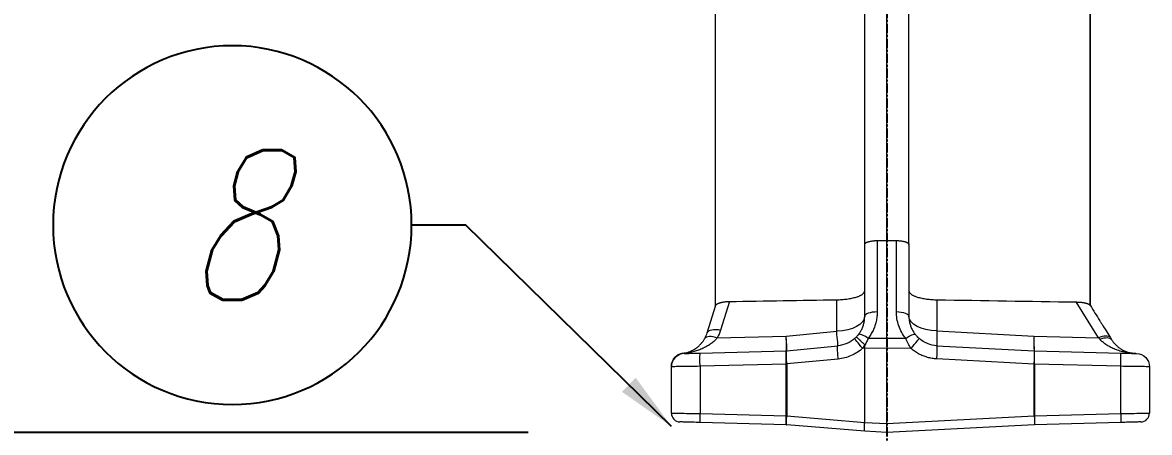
# Model space of a CAD drawing. Header units: millimetres. Extents: x -2122 to 22797, y 3569 to 89276.
# Drawn here: x -1186 to -432, y 87180 to 87454 of the extents above; entities that cross this region are included whole.
import ezdxf
from ezdxf.enums import TextEntityAlignment as Align

# ---------------------------------------------------------------- set-up
doc = ezdxf.new("R2010")
doc.units = ezdxf.units.MM
doc.header["$LTSCALE"] = 20
doc.linetypes.add('CENTER', pattern=[2, 1.25, -0.25, 0.25, -0.25])
doc.layers.add('IA-DIBUJO', color=3, linetype='Continuous', lineweight=30)
for name, color, linetype in [('IA-DIM', 7, 'Continuous'), ('IA-EJES', 4, 'CENTER'), ('IA-TEXT', 2, 'Continuous')]:
    doc.layers.add(name, color=color, linetype=linetype)
doc.styles.add('ING-AMB', font='romans.shx', dxfattribs={"width": 0.75, "oblique": 15})
doc.styles.add('SALVADOR', font='romans.shx', dxfattribs={"width": 0.75, "oblique": 15})
doc.dimstyles.new('ING-AMB 16', dxfattribs={"dimscale": 16, "dimtxt": 3, "dimasz": 2.5, "dimexe": 1, "dimexo": 1, "dimgap": 1, "dimtad": 1, "dimdec": 0, "dimzin": 0, "dimdsep": 46, "dimtxsty": 'ING-AMB', "dimcen": 0.1, "dimclrd": 7, "dimclre": 7, "dimclrt": 2, "dimadec": 0, "dimazin": 0, "dimtfac": 1, "dimtdec": 0, "dimtmove": 0, "dimatfit": 0, "dimfxl": 1.25, "dimtfill": 1, "dimtolj": 1, "dimtzin": 0, "dimarcsym": 1})
doc.dimstyles.new('ING-AMB 20', dxfattribs={"dimscale": 20, "dimtxt": 3, "dimasz": 2.5, "dimexe": 1, "dimexo": 1, "dimgap": 1, "dimtad": 1, "dimdec": 0, "dimzin": 0, "dimdsep": 46, "dimtxsty": 'ING-AMB', "dimcen": 0.1, "dimclrd": 7, "dimclre": 7, "dimclrt": 2, "dimadec": 0, "dimazin": 0, "dimtfac": 1, "dimtdec": 0, "dimtmove": 0, "dimatfit": 0, "dimfxl": 1.25, "dimtolj": 1, "dimtzin": 0, "dimarcsym": 1})

# ---------------------------------------------------------------- blocks, each defined once
blk = doc.blocks.new('*D5')
at = {"layer": 'Defpoints', "color": 0, "transparency": 16777216}
for p in [(-1261.72, 87809.58), (-947.86, 87809.58), (-827.86, 87179.58)]:
    blk.add_point(p, dxfattribs=at)
at = {"layer": 'IA-DIM', "color": 7, "lineweight": -2, "transparency": 16777216}
for p, q in [((-967.86, 87809.58), (-1281.72, 87809.58)), ((-1261.72, 87229.58), (-1261.72, 87759.58)), ((-847.86, 87179.58), (-1281.72, 87179.58))]:
    blk.add_line(p, q, dxfattribs=at)
at = {"layer": 'IA-DIM', "color": 7, "transparency": 16777216}
for points in [[(-1270.06, 87759.58), (-1253.39, 87759.58), (-1261.72, 87809.58)], [(-1270.06, 87229.58), (-1253.39, 87229.58), (-1261.72, 87179.58)]]:
    blk.add_solid(points, dxfattribs=at)
at = {"layer": 'IA-DIM', "color": 2, "transparency": 16777216, "insert": (-1311.72, 87494.58), "char_height": 60, "attachment_point": 5, "rotation": 90, "style": 'ING-AMB'}
blk.add_mtext('\\A1;630', dxfattribs=at)
blk = doc.blocks.new('EJE')
blk.add_circle((0, 6), 6)
at = {"style": 'SALVADOR', "oblique": 15, "width": 0.75}
blk.add_attdef('N', text='', height=5, dxfattribs=at).set_placement((0, 6), align=Align.MIDDLE)

msp = doc.modelspace()

# ---------------------------------------------------------------- linework, layer by layer
at = {"layer": 'IA-DIBUJO', "color": 3, "linetype": 'Continuous', "lineweight": 0, "extrusion": (2.06626e-48, 1, -1.83697e-16)}
for p, q in [((-722.5, 87263.82), (-722.5, 87550.12)), ((-622.67, 87305.35), (-622.67, 87546.21)), ((-607.86, 87308.09), (-607.86, 87550.12)), ((-593.04, 87305.35), (-593.04, 87546.29)), ((-471.75, 87264.66), (-471.75, 87550.12)), ((-471.6, 87264.42), (-471.6, 87550.12)), ((-622.67, 87257.21), (-622.67, 87305.35)), ((-614.25, 87307.99), (-614.25, 87260.25)), ((-607.86, 87242.67), (-607.86, 87308.09)), ((-601.46, 87260.41), (-601.46, 87307.99)), ((-593.04, 87305.35), (-593.04, 87257.37)), ((-713.14, 87267.22), (-719.17, 87248.13)), ((-641.39, 87247.35), (-641.39, 87268.37)), ((-574.32, 87268.37), (-574.32, 87247.51)), ((-466.25, 87242.98), (-481.19, 87266.88)), ((-728.07, 87246.17), (-722.23, 87264.67)), ((-721.39, 87242.88), (-675.19, 87244.09)), ((-675.19, 87244.09), (-641.39, 87247.35)), ((-574.32, 87247.51), (-509.34, 87244.11)), ((-509.34, 87244.11), (-466.25, 87242.98)), ((-462.17, 87249.32), (-458.39, 87243.28)), ((-462.17, 87249.32), (-462.17, 87249.32)), ((-674.81, 87234.25), (-640.53, 87237.55)), ((-607.86, 87235.93), (-622.67, 87235.79)), ((-620.36, 87242.56), (-607.86, 87242.67)), ((-607.86, 87242.67), (-595.22, 87242.56)), ((-607.86, 87242.67), (-607.86, 87235.93)), ((-607.86, 87185.5), (-607.86, 87235.93)), ((-591.64, 87235.78), (-607.86, 87235.93)), ((-574.32, 87237.65), (-509.16, 87234.23)), ((-458.39, 87243.28), (-457.42, 87241.73)), ((-732.82, 87232.71), (-675.23, 87234.22)), ((-675.23, 87234.22), (-675.22, 87234.22)), ((-675.22, 87234.22), (-675.21, 87234.22)), ((-640.43, 87228.7), (-674.71, 87225.4)), ((-622.67, 87235.77), (-624.06, 87235.88)), ((-622.67, 87186.28), (-622.67, 87235.77)), ((-509.16, 87225.36), (-574.32, 87228.77)), ((-509.01, 87234.23), (-451.28, 87232.71)), ((-752.06, 87223.71), (-752.06, 87223.7)), ((-752.06, 87223.55), (-752.06, 87223.7)), ((-752.06, 87192.55), (-752.06, 87223.55)), ((-675.23, 87225.34), (-732.82, 87223.83)), ((-732.82, 87223.83), (-732.82, 87192.2)), ((-675.19, 87225.34), (-675.23, 87225.34)), ((-675.19, 87190.69), (-675.19, 87225.34)), ((-674.85, 87225.39), (-674.85, 87190.65)), ((-509.16, 87190.67), (-509.16, 87225.36)), ((-509.01, 87225.34), (-509.01, 87190.69)), ((-451.28, 87223.83), (-509.01, 87225.34)), ((-451.28, 87192.2), (-451.28, 87223.83)), ((-432.05, 87223.55), (-432.05, 87192.55)), ((-732.82, 87192.2), (-675.19, 87190.69)), ((-607.86, 87185.5), (-509.16, 87190.67)), ((-509.01, 87190.69), (-451.28, 87192.2)), ((-675.19, 87184.76), (-732.82, 87186.27)), ((-674.85, 87190.65), (-622.67, 87186.27)), ((-622.67, 87180.36), (-674.85, 87184.75)), ((-622.67, 87186.28), (-607.86, 87185.5)), ((-607.86, 87179.58), (-607.86, 87185.5)), ((-509.16, 87184.76), (-607.86, 87179.58)), ((-451.28, 87186.27), (-509.01, 87184.76)), ((-622.67, 87180.36), (-622.67, 87180.36)), ((-607.86, 87179.58), (-622.67, 87180.36))]:
    msp.add_line(p, q, dxfattribs=at)
at = {"layer": 'IA-DIBUJO', "color": 3, "linetype": 'Continuous', "lineweight": 0, "extrusion": (1.12482e-32, -1.83697e-16, -1)}
for centre, radius, start, end in [((642.43, 87257.21), 19.75, 228.14774, 264.50124), ((573.29, 87257.37), 19.75, 273, 311.06001), ((440.93, 87223.55), 8.89, 91.5, 180)]:
    msp.add_arc(centre, radius, start, end, dxfattribs=at)
at = {"layer": 'IA-DIBUJO', "color": 3, "linetype": 'Continuous', "lineweight": 0}
for centre, radius, start, end in [((-743.17, 87223.71), 8.89, 97.49851, 180), ((-743.17, 87223.55), 8.89, 91.5, 180), ((-746.13, 87192.55), 5.93, 180, 268.5), ((-437.97, 87192.55), 5.93, 271.5, 0)]:
    msp.add_arc(centre, radius, start, end, dxfattribs=at)
for centre, major_axis, ratio, start_param, end_param in [((-613.78, 87257.21), (-8.89, 0), 0.34202, -1.518436, 0), ((-742.49, 87250.23), (6.73, 15.83), 0.869489, -1.681428, -1.460162), ((-642.43, 87257.21), (1.89, -19.66), 0.004913, 0, 1.044849), ((-619.9, 87239.52), (-6.99, 5.49), 0.244195, -1.315945, 0), ((-573.29, 87257.37), (-1.03, -19.73), 0.030202, -1.045615, 0), ((-592.1, 87235.78), (5.84, 6.7), 0.039486, -1.536413, 0), ((-574.79, 87228.77), (0.47, 8.88), 0.052264, -1.568057, 0), ((-476.19, 87253.13), (19.09, -20.26), 0.011414, 0.974777, 1.03527), ((-743.17, 87252.25), (-0.23, -19.82), 0.020342, -0.100439, 0.000778), ((-527.69, 87252.87), (-147.54, -18.65), 0.000155, 0.001555, 0.003584), ((-692.91, 87556.85), (17.86, -322.62), 0.1354, -0.003615, 0.004197), ((-675.25, 87238.67), (-5.11, -0.47), 0.865857, 1.565204, 1.566471), ((-675.25, 87238.67), (-5.11, -0.47), 0.865857, 1.5716, 1.576389), ((-508.91, 87238.68), (5.13, -0.2), 0.866804, -1.585897, -1.555695), ((-508.85, 87240.15), (-0.31, -5.92), 0.999286, 0, 0.026154), ((-509.63, 87225.36), (0.47, 8.88), 0.052264, -1.568057, 0), ((-1074.62, 87270.23), (-565.61, 36.01), 0.000018, -3.143038, -3.142083), ((-509.24, 87225.34), (0.23, 8.89), 0.026168, -1.570111, 0), ((-451.51, 87223.83), (0.23, 8.89), 0.026168, -1.570111, 0), ((-675.35, 87183.56), (-2.7, 0), 0.447288, -1.757012, -1.629647), ((-508.91, 87180.31), (-5.13, -0.2), 0.866563, -1.585902, -1.555691)]:
    msp.add_ellipse(centre, major_axis=major_axis, ratio=ratio, start_param=start_param, end_param=end_param, dxfattribs=at)
at = {"layer": 'IA-DIBUJO', "color": 3, "linetype": 'Continuous', "lineweight": 0, "extrusion": (1.12482e-32, -1.83697e-16, -1)}
for centre, major_axis, ratio, start_param, end_param in [((-601.93, 87257.37), (8.89, 0), 0.34202, -1.518436, 0), ((-642.43, 87257.21), (19.75, 0), 0.5, 0, 1.518436), ((-573.29, 87257.37), (-19.75, 0), 0.5, -1.518436, 0), ((-743.17, 87223.7), (-8.89, 0), 0.994876, 0, 1.540164)]:
    msp.add_ellipse(centre, major_axis=major_axis, ratio=ratio, start_param=start_param, end_param=end_param, dxfattribs=at)
at = {"layer": 'IA-DIBUJO', "color": 3, "linetype": 'Continuous', "lineweight": 0, "extrusion": (-2.46519e-32, -1.83697e-16, -1)}
msp.add_ellipse((-12987.51, 79444.15), major_axis=(12515.66, 7820.65), ratio=0.898269, start_param=0.000013, end_param=0.000932, dxfattribs=at)
at = {"layer": 'IA-DIBUJO', "color": 3, "linetype": 'Continuous', "lineweight": 0, "extrusion": (3.69779e-32, -1.83697e-16, -1)}
for centre, major_axis, ratio, start_param, end_param in [((-720.88, 87237.95), (-8.68, 4.72), 0.431495, 0, 1.28232), ((-740.84, 87254.24), (10.1, 23.77), 0.870304, 1.460265, 1.681326), ((-595.68, 87239.52), (6.95, 5.54), 0.242401, -1.31417, 0)]:
    msp.add_ellipse(centre, major_axis=major_axis, ratio=ratio, start_param=start_param, end_param=end_param, dxfattribs=at)
at = {"layer": 'IA-DIBUJO', "color": 3, "linetype": 'Continuous', "lineweight": 0, "extrusion": (1.84889e-32, -1.83697e-16, -1)}
for centre, major_axis, ratio, end_param in [((-718.65, 87243.2), (-9.42, 2.97), 0.469968, 1.369377), ((-732.67, 87192.2), (-0.16, -5.92), 0.026168, 1.570111)]:
    msp.add_ellipse(centre, major_axis=major_axis, ratio=ratio, start_param=0, end_param=end_param, dxfattribs=at)
at = {"layer": 'IA-DIBUJO', "color": 3, "linetype": 'Continuous', "lineweight": 0, "extrusion": (1.2326e-32, -1.83697e-16, -1)}
for centre, major_axis, ratio, start_param, end_param in [((-466.77, 87238.05), (8.38, 5.23), 0.416068, -1.256676, 0), ((-623.31, 87235.88), (-5.93, 6.62), 0.062484, -1.514885, 0), ((-732.59, 87223.83), (-0.23, 8.89), 0.026168, -1.570111, 0), ((-675.38, 87240.15), (0.57, -5.9), 0.999683, 0.000052, 0.069734), ((-675.04, 87190.69), (-0.16, -5.92), 0.026168, 0, 1.570111), ((-622.27, 87186.27), (-0.4, -5.91), 0.06788, 0.001069, 1.56485)]:
    msp.add_ellipse(centre, major_axis=major_axis, ratio=ratio, start_param=start_param, end_param=end_param, dxfattribs=at)
at = {"layer": 'IA-DIBUJO', "color": 3, "linetype": 'Continuous', "lineweight": 0, "extrusion": (-6.16298e-33, -1.83697e-16, -1)}
for centre in [(-639.68, 87228.7), (-673.96, 87225.4)]:
    msp.add_ellipse(centre, major_axis=(-0.85, 8.85), ratio=0.083372, start_param=-1.56277, end_param=0, dxfattribs=at)
at = {"layer": 'IA-DIBUJO', "color": 3, "linetype": 'Continuous', "lineweight": 0, "extrusion": (6.93335e-33, -1.83697e-16, -1)}
msp.add_ellipse((-621.32, 87235.78), major_axis=(0.67, 19.78), ratio=0.067991, start_param=-1.572579, end_param=-1.459811, dxfattribs=at)
at = {"layer": 'IA-DIBUJO', "color": 3, "linetype": 'Continuous', "lineweight": 0, "extrusion": (0, -1.83697e-16, -1)}
msp.add_ellipse((-465.8, 87236.5), major_axis=(8.38, 5.23), ratio=0.466537, start_param=-1.227961, end_param=0, dxfattribs=at)
at = {"layer": 'IA-DIBUJO', "color": 3, "linetype": 'Continuous', "lineweight": 0, "extrusion": (1.54074e-32, -1.83697e-16, -1)}
msp.add_ellipse((-743.16, 87222.64), major_axis=(-1.09, 9.89), ratio=0.629046, start_param=-0.013071, end_param=0.128532, dxfattribs=at)
at = {"layer": 'IA-DIBUJO', "color": 3, "linetype": 'Continuous', "lineweight": 0, "extrusion": (5.3926e-33, -1.83697e-16, -1)}
msp.add_ellipse((-674.99, 87225.34), major_axis=(-0.23, 8.89), ratio=0.026168, start_param=-1.570111, end_param=-0.000021, dxfattribs=at)
at = {"layer": 'IA-DIBUJO', "color": 3, "linetype": 'Continuous', "lineweight": 0, "extrusion": (1.07852e-32, -1.83697e-16, -1)}
for centre, major_axis, ratio, start_param in [((-674.96, 87225.34), (-0.25, 8.89), 0.026166, -1.570048), ((-509.16, 87190.69), (0.16, -5.92), 0.026168, -1.570111)]:
    msp.add_ellipse(centre, major_axis=major_axis, ratio=ratio, start_param=start_param, end_param=0, dxfattribs=at)
at = {"layer": 'IA-DIBUJO', "color": 3, "linetype": 'Continuous', "lineweight": 0, "extrusion": (-1.2326e-32, -1.83697e-16, -1)}
for centre, major_axis, ratio, start_param, end_param in [((-674.1, 87225.39), (-0.77, 8.86), 0.083445, -1.563578, 0), ((-674.35, 87190.65), (-0.5, -5.91), 0.083463, 0, 1.563781)]:
    msp.add_ellipse(centre, major_axis=major_axis, ratio=ratio, start_param=start_param, end_param=end_param, dxfattribs=at)
at = {"layer": 'IA-DIBUJO', "color": 3, "linetype": 'Continuous', "lineweight": 0, "extrusion": (1.69482e-32, -1.83697e-16, -1)}
msp.add_ellipse((-693.34, 88026.67), major_axis=(18.04, -801.34), ratio=0.054481, start_param=-0.010504, end_param=-0.002667, dxfattribs=at)
at = {"layer": 'IA-DIBUJO', "color": 3, "linetype": 'Continuous', "lineweight": 0, "extrusion": (9.24446e-33, -1.83697e-16, -1)}
for centre, major_axis, ratio, start_param, end_param in [((-675.79, 87236.46), (-12.78, -1.17), 0.866024, -1.576389, -1.565206), ((-509.47, 87190.67), (0.31, -5.92), 0.052264, -1.568057, 0)]:
    msp.add_ellipse(centre, major_axis=major_axis, ratio=ratio, start_param=start_param, end_param=end_param, dxfattribs=at)
at = {"layer": 'IA-DIBUJO', "color": 3, "linetype": 'Continuous', "lineweight": 0, "extrusion": (1.21334e-32, -1.83697e-16, -1)}
msp.add_ellipse((-508.91, 87236.47), major_axis=(0.07, -11.13), ratio=0.461214, start_param=0.033236, end_param=0.063438, dxfattribs=at)
at = {"layer": 'IA-DIBUJO', "color": 3, "linetype": 'Continuous', "lineweight": 0, "extrusion": (1.12486e-32, -1.83697e-16, -1)}
for centre, ratio, start_param, end_param in [((-675.35, 87188.28), 0.89439, -1.511972, -1.384606), ((-675.35, 87183.56), 0.447288, -1.511946, -1.449152)]:
    msp.add_ellipse(centre, major_axis=(2.7, 0), ratio=ratio, start_param=start_param, end_param=end_param, dxfattribs=at)
at = {"layer": 'IA-DIBUJO', "color": 3, "linetype": 'Continuous', "lineweight": 0, "extrusion": (1.11704e-32, -1.83697e-16, -1)}
msp.add_ellipse((-508.91, 87181.79), major_axis=(0.09, 8.9), ratio=0.576659, start_param=-0.066032, end_param=-0.035822, dxfattribs=at)
at = {"layer": 'IA-DIBUJO', "color": 3, "linetype": 'Continuous', "lineweight": 0, "extrusion": (1.15556e-32, -1.83697e-16, -1)}
msp.add_ellipse((-451.44, 87192.2), major_axis=(0.16, -5.92), ratio=0.026168, start_param=-1.570111, end_param=0, dxfattribs=at)
at = {"layer": 'IA-DIBUJO', "color": 3, "linetype": 'Continuous', "lineweight": 0}
for points, weights in [([(-622.67, 87305.35), (-622.67, 87306.84), (-619.23, 87307.91), (-614.25, 87307.99)], [1, 0.816916247342, 0.816916247342, 1]), ([(-601.46, 87307.99), (-596.48, 87307.91), (-593.04, 87306.84), (-593.04, 87305.35)], [1, 0.816916247341, 0.816916247341, 1]), ([(-641.39, 87268.37), (-630.32, 87268.54), (-622.68, 87270.99), (-622.67, 87274.36)], [1, 0.817053699474, 0.816916350535, 0.999587953184]), ([(-622.67, 87274.36), (-622.67, 87274.36), (-622.67, 87274.37), (-622.67, 87274.37)], [0.999587953184, 0.999725198929, 0.999862547868, 1]), ([(-593.04, 87274.37), (-593.04, 87270.99), (-585.4, 87268.54), (-574.32, 87268.37)], [1, 0.816916247342, 0.816916247342, 1]), ([(-722.23, 87264.67), (-721.77, 87266.14), (-718.2, 87267.14), (-713.14, 87267.22)], [1, 0.849744137706, 0.849744137706, 1]), ([(-481.19, 87266.88), (-476.17, 87266.8), (-472.56, 87265.95), (-471.75, 87264.66)], [1, 0.872771806338, 0.872771806338, 1]), ([(-622.67, 87235.79), (-622.67, 87235.78), (-622.67, 87235.78), (-622.67, 87235.77)], [1, 0.999999904181, 0.999999904181, 1]), ([(-622.67, 87186.27), (-622.67, 87186.27), (-622.67, 87186.27), (-622.67, 87186.28)], [1, 0.9999996191, 0.9999996191, 1])]:
    msp.add_rational_spline(points, weights, degree=3, dxfattribs=at)
for points in [[(-614.25, 87307.99), (-612.12, 87308.02), (-609.99, 87308.06), (-607.86, 87308.09)], [(-607.86, 87308.09), (-605.73, 87308.06), (-603.59, 87308.02), (-601.46, 87307.99)], [(-713.14, 87267.22), (-689.23, 87267.61), (-665.31, 87267.99), (-641.39, 87268.37)], [(-574.32, 87268.37), (-543.28, 87267.87), (-512.23, 87267.38), (-481.19, 87266.88)], [(-629.25, 87242.5), (-628.94, 87242.77), (-628.64, 87243.06), (-628.35, 87243.35)], [(-622.64, 87238.26), (-623.09, 87237.46), (-623.57, 87236.66), (-624.06, 87235.88)], [(-620.36, 87242.56), (-621.02, 87241.05), (-621.76, 87239.53), (-622.59, 87238.02)]]:
    msp.add_open_spline(points, degree=3, dxfattribs=at)
for points, knots in [([(-614.25, 87260.25), (-614.25, 87259.72), (-614.26, 87259.2), (-614.32, 87258.13), (-614.37, 87257.6), (-614.49, 87256.53), (-614.56, 87255.99), (-614.75, 87254.91), (-614.85, 87254.37), (-615.1, 87253.3), (-615.24, 87252.76), (-615.52, 87251.78), (-615.67, 87251.33), (-616, 87250.37), (-616.19, 87249.86), (-616.61, 87248.84), (-616.83, 87248.34), (-617.3, 87247.36), (-617.55, 87246.88), (-618.07, 87245.94), (-618.35, 87245.48), (-618.91, 87244.58), (-619.2, 87244.14), (-619.78, 87243.32), (-620.07, 87242.93), (-620.36, 87242.56)], [4.8644364, 4.8644364, 4.8644364, 4.8644364, 4.9204346, 4.9204346, 4.9769257, 4.9769257, 5.0339933, 5.0339933, 5.0912139, 5.0912139, 5.1483818, 5.1483818, 5.1972786, 5.1972786, 5.2542362, 5.2542362, 5.3111376, 5.3111376, 5.3676205, 5.3676205, 5.423734, 5.423734, 5.4791381, 5.4791381, 5.5301133, 5.5301133, 5.5301133, 5.5301133]), ([(-595.22, 87242.56), (-597.18, 87245.02), (-598.79, 87247.89), (-599.86, 87250.95), (-600.93, 87254.01), (-601.46, 87257.26), (-601.46, 87260.41)], [0.7457781, 0.7457781, 0.7457781, 0.7457781, 1.0822596, 1.0822596, 1.0822596, 1.4187489, 1.4187489, 1.4187489, 1.4187489]), ([(-626.89, 87245.01), (-626.65, 87245.32), (-626.42, 87245.63), (-626.2, 87245.95), (-625.97, 87246.27), (-625.75, 87246.61), (-625.55, 87246.95), (-625.34, 87247.29), (-625.14, 87247.64), (-624.95, 87248), (-624.76, 87248.36), (-624.58, 87248.73), (-624.41, 87249.11), (-624.24, 87249.48), (-624.08, 87249.86), (-623.94, 87250.25), (-623.87, 87250.42), (-623.81, 87250.59), (-623.76, 87250.76), (-623.62, 87251.15), (-623.5, 87251.55), (-623.39, 87251.95), (-623.27, 87252.35), (-623.18, 87252.75), (-623.09, 87253.16), (-623.01, 87253.57), (-622.93, 87253.97), (-622.88, 87254.38), (-622.82, 87254.79), (-622.77, 87255.19), (-622.74, 87255.6), (-622.7, 87256), (-622.68, 87256.4), (-622.68, 87256.8), (-622.67, 87256.93), (-622.67, 87257.07), (-622.67, 87257.21)], [0.7530721, 0.7530721, 0.7530721, 0.7530721, 0.8129194, 0.8129194, 0.8129194, 0.8734478, 0.8734478, 0.8734478, 0.9349025, 0.9349025, 0.9349025, 0.9967552, 0.9967552, 0.9967552, 1.0589257, 1.0589257, 1.0589257, 1.0859032, 1.0859032, 1.0859032, 1.148438, 1.148438, 1.148438, 1.2112001, 1.2112001, 1.2112001, 1.2737574, 1.2737574, 1.2737574, 1.3359324, 1.3359324, 1.3359324, 1.3973459, 1.3973459, 1.3973459, 1.4187489, 1.4187489, 1.4187489, 1.4187489]), ([(-593.04, 87257.37), (-593.04, 87256.98), (-593.03, 87256.58), (-593, 87256.18), (-592.98, 87255.78), (-592.94, 87255.37), (-592.89, 87254.97), (-592.84, 87254.56), (-592.78, 87254.15), (-592.7, 87253.74), (-592.63, 87253.33), (-592.54, 87252.93), (-592.44, 87252.52), (-592.33, 87252.12), (-592.22, 87251.72), (-592.09, 87251.33), (-592.04, 87251.17), (-591.99, 87251.01), (-591.93, 87250.85), (-591.8, 87250.46), (-591.65, 87250.08), (-591.49, 87249.7), (-591.33, 87249.32), (-591.16, 87248.94), (-590.97, 87248.58), (-590.79, 87248.21), (-590.6, 87247.86), (-590.4, 87247.51), (-590.2, 87247.16), (-589.99, 87246.82), (-589.77, 87246.49), (-589.55, 87246.16), (-589.33, 87245.84), (-589.1, 87245.53), (-588.98, 87245.37), (-588.86, 87245.22), (-588.73, 87245.06)], [4.8644364, 4.8644364, 4.8644364, 4.8644364, 4.9258249, 4.9258249, 4.9258249, 4.9878406, 4.9878406, 4.9878406, 5.0504982, 5.0504982, 5.0504982, 5.1132691, 5.1132691, 5.1132691, 5.1758114, 5.1758114, 5.1758114, 5.2009294, 5.2009294, 5.2009294, 5.263094, 5.263094, 5.263094, 5.3250515, 5.3250515, 5.3250515, 5.3863185, 5.3863185, 5.3863185, 5.4470465, 5.4470465, 5.4470465, 5.5068985, 5.5068985, 5.5068985, 5.5374072, 5.5374072, 5.5374072, 5.5374072]), ([(-465.3, 87254.32), (-465.14, 87254.06), (-464.97, 87253.8), (-464.64, 87253.26), (-464.46, 87252.98), (-464.11, 87252.42), (-463.94, 87252.14), (-463.55, 87251.52), (-463.33, 87251.17), (-463.09, 87250.8), (-463.08, 87250.77), (-462.83, 87250.38), (-462.6, 87250.01), (-462.3, 87249.54), (-462.24, 87249.43), (-462.17, 87249.32)], [0, 0, 0, 0, 0.000519067, 0.000519067, 0.001061131, 0.001061131, 0.001603194, 0.001603194, 0.002263247, 0.002263247, 0.002315635, 0.002315635, 0.003005113, 0.003005113, 0.00320627, 0.00320627, 0.00320627, 0.00320627]), ([(-675.23, 87234.22), (-675.17, 87234.23), (-675.13, 87234.46), (-675.07, 87235.35), (-675.06, 87236.02), (-675.05, 87237.74), (-675.06, 87238.8), (-675.11, 87241.23), (-675.14, 87242.61), (-675.19, 87244.09)], [0.525947, 0.525947, 0.525947, 0.525947, 0.787159, 0.787159, 1.048372, 1.048372, 1.309584, 1.309584, 1.570796, 1.570796, 1.570796, 1.570796]), ([(-674.81, 87234.25), (-674.78, 87234.25), (-674.76, 87234.48), (-674.76, 87235.37), (-674.78, 87236.04), (-674.85, 87237.75), (-674.9, 87238.81), (-675.02, 87241.24), (-675.1, 87242.61), (-675.19, 87244.09)], [0.525947, 0.525947, 0.525947, 0.525947, 0.787159, 0.787159, 1.048372, 1.048372, 1.309584, 1.309584, 1.570796, 1.570796, 1.570796, 1.570796]), ([(-628.35, 87243.35), (-628.18, 87243.52), (-628.02, 87243.7), (-627.7, 87244.05), (-627.54, 87244.22), (-627.24, 87244.58), (-627.09, 87244.75), (-626.93, 87244.96), (-626.91, 87244.99), (-626.89, 87245.01)], [0, 0, 0, 0, 0.00036327, 0.00036327, 0.000726768, 0.000726768, 0.001090772, 0.001090772, 0.001143575, 0.001143575, 0.001143575, 0.001143575]), ([(-588.73, 87245.06), (-588.6, 87244.89), (-588.46, 87244.72), (-588.16, 87244.38), (-588.01, 87244.21), (-587.77, 87243.94), (-587.67, 87243.84), (-587.57, 87243.73), (-587.57, 87243.73), (-587.45, 87243.6), (-587.34, 87243.49), (-587.1, 87243.25), (-586.98, 87243.13), (-586.72, 87242.89), (-586.59, 87242.77), (-586.39, 87242.59), (-586.33, 87242.54), (-586.26, 87242.48)], [0, 0, 0, 0, 0.000349042, 0.000349042, 0.000703279, 0.000703279, 0.00091334, 0.00091334, 0.000922737, 0.000922737, 0.001172937, 0.001172937, 0.001428923, 0.001428923, 0.001696001, 0.001696001, 0.00182668, 0.00182668, 0.00182668, 0.00182668]), ([(-509.34, 87244.11), (-509.38, 87242.62), (-509.4, 87241.24), (-509.42, 87238.81), (-509.41, 87237.75), (-509.38, 87236.03), (-509.36, 87235.36), (-509.28, 87234.46), (-509.22, 87234.24), (-509.16, 87234.23)], [4.712389, 4.712389, 4.712389, 4.712389, 4.973793, 4.973793, 5.235197, 5.235197, 5.496601, 5.496601, 5.758004, 5.758004, 5.758004, 5.758004]), ([(-509.34, 87244.11), (-509.36, 87242.62), (-509.37, 87241.24), (-509.36, 87238.8), (-509.34, 87237.75), (-509.28, 87236.02), (-509.24, 87235.36), (-509.14, 87234.46), (-509.08, 87234.23), (-509.01, 87234.23)], [4.712389, 4.712389, 4.712389, 4.712389, 4.973793, 4.973793, 5.235197, 5.235197, 5.496601, 5.496601, 5.758004, 5.758004, 5.758004, 5.758004]), ([(-744.33, 87232.52), (-743.96, 87232.57), (-743.58, 87232.63), (-743.21, 87232.7), (-742.82, 87232.78), (-742.44, 87232.86), (-742.06, 87232.96), (-741.67, 87233.06), (-741.28, 87233.17), (-740.89, 87233.29), (-740.58, 87233.39), (-740.27, 87233.5), (-739.96, 87233.62), (-739.57, 87233.76), (-739.19, 87233.92), (-738.82, 87234.09), (-738.44, 87234.25), (-738.07, 87234.44), (-737.7, 87234.63), (-737.35, 87234.82), (-736.99, 87235.02), (-736.65, 87235.23), (-736.36, 87235.4), (-736.08, 87235.58), (-735.8, 87235.77), (-735.47, 87235.99), (-735.16, 87236.22), (-734.84, 87236.46), (-734.54, 87236.7), (-734.24, 87236.94), (-733.96, 87237.19), (-733.67, 87237.44), (-733.39, 87237.69), (-733.13, 87237.96), (-732.86, 87238.21), (-732.61, 87238.47), (-732.36, 87238.74), (-732.33, 87238.78), (-732.3, 87238.81), (-732.26, 87238.85), (-732.02, 87239.12), (-731.78, 87239.4), (-731.56, 87239.68), (-731.33, 87239.95), (-731.12, 87240.24), (-730.91, 87240.52), (-730.7, 87240.81), (-730.51, 87241.09), (-730.32, 87241.39), (-730.13, 87241.67), (-729.95, 87241.96), (-729.78, 87242.26), (-729.71, 87242.4), (-729.63, 87242.53), (-729.55, 87242.67)], [4.8170827, 4.8170827, 4.8170827, 4.8170827, 4.876531, 4.876531, 4.876531, 4.9370751, 4.9370751, 4.9370751, 4.99925, 4.99925, 4.99925, 5.0490402, 5.0490402, 5.0490402, 5.1110924, 5.1110924, 5.1110924, 5.1728921, 5.1728921, 5.1728921, 5.2334581, 5.2334581, 5.2334581, 5.2836187, 5.2836187, 5.2836187, 5.3422317, 5.3422317, 5.3422317, 5.3994256, 5.3994256, 5.3994256, 5.4557392, 5.4557392, 5.4557392, 5.5109143, 5.5109143, 5.5109143, 5.5180707, 5.5180707, 5.5180707, 5.5731661, 5.5731661, 5.5731661, 5.6273724, 5.6273724, 5.6273724, 5.6811161, 5.6811161, 5.6811161, 5.7342651, 5.7342651, 5.7342651, 5.7589933, 5.7589933, 5.7589933, 5.7589933]), ([(-721.39, 87242.88), (-721.63, 87242.59), (-721.89, 87242.29), (-722.16, 87242), (-722.42, 87241.7), (-722.71, 87241.41), (-723, 87241.12), (-723.3, 87240.83), (-723.61, 87240.54), (-723.93, 87240.25), (-724.26, 87239.96), (-724.6, 87239.68), (-724.96, 87239.4), (-725.12, 87239.28), (-725.28, 87239.15), (-725.44, 87239.03), (-725.81, 87238.75), (-726.19, 87238.49), (-726.58, 87238.23), (-726.97, 87237.96), (-727.38, 87237.7), (-727.81, 87237.44), (-728.23, 87237.19), (-728.67, 87236.94), (-729.12, 87236.7), (-729.58, 87236.45), (-730.05, 87236.21), (-730.53, 87235.99), (-730.59, 87235.96), (-730.65, 87235.93), (-730.7, 87235.91), (-731.2, 87235.67), (-731.71, 87235.45), (-732.23, 87235.24), (-732.76, 87235.02), (-733.29, 87234.82), (-733.83, 87234.63), (-734.38, 87234.44), (-734.93, 87234.25), (-735.5, 87234.09), (-735.95, 87233.95), (-736.41, 87233.82), (-736.87, 87233.7), (-737.44, 87233.55), (-738.02, 87233.41), (-738.59, 87233.29), (-739.16, 87233.16), (-739.73, 87233.05), (-740.3, 87232.96), (-740.86, 87232.86), (-741.41, 87232.78), (-741.97, 87232.7), (-742.46, 87232.64), (-742.95, 87232.58), (-743.44, 87232.54)], [0.524192, 0.524192, 0.524192, 0.524192, 0.5772529, 0.5772529, 0.5772529, 0.6310052, 0.6310052, 0.6310052, 0.6852093, 0.6852093, 0.6852093, 0.7401663, 0.7401663, 0.7401663, 0.7651528, 0.7651528, 0.7651528, 0.820274, 0.820274, 0.820274, 0.8767931, 0.8767931, 0.8767931, 0.9341787, 0.9341787, 0.9341787, 0.9927486, 0.9927486, 0.9927486, 0.9995959, 0.9995959, 0.9995959, 1.0602104, 1.0602104, 1.0602104, 1.1216719, 1.1216719, 1.1216719, 1.1837198, 1.1837198, 1.1837198, 1.2341211, 1.2341211, 1.2341211, 1.2962575, 1.2962575, 1.2962575, 1.3573949, 1.3573949, 1.3573949, 1.4167279, 1.4167279, 1.4167279, 1.4694597, 1.4694597, 1.4694597, 1.4694597]), ([(-622.64, 87238.26), (-622.77, 87238.39), (-622.91, 87238.52), (-623.04, 87238.65), (-623.17, 87238.78), (-623.3, 87238.9), (-623.44, 87239.03), (-623.54, 87239.13), (-623.65, 87239.23), (-623.75, 87239.33), (-623.92, 87239.49), (-624.08, 87239.65), (-624.24, 87239.8), (-624.41, 87239.96), (-624.57, 87240.11), (-624.73, 87240.26), (-624.75, 87240.29), (-624.78, 87240.31), (-624.81, 87240.34), (-624.94, 87240.46), (-625.06, 87240.57), (-625.18, 87240.69), (-625.31, 87240.8), (-625.43, 87240.92), (-625.55, 87241.02), (-625.62, 87241.1), (-625.7, 87241.16), (-625.77, 87241.23), (-625.88, 87241.33), (-625.98, 87241.42), (-626.08, 87241.51), (-626.18, 87241.6), (-626.28, 87241.69), (-626.37, 87241.78), (-626.46, 87241.85), (-626.54, 87241.93), (-626.62, 87242), (-626.72, 87242.09), (-626.82, 87242.18), (-626.91, 87242.26), (-627, 87242.34), (-627.09, 87242.42), (-627.18, 87242.49), (-627.23, 87242.53), (-627.28, 87242.57), (-627.32, 87242.61), (-627.39, 87242.67), (-627.45, 87242.72), (-627.51, 87242.77), (-627.57, 87242.82), (-627.62, 87242.87), (-627.68, 87242.91), (-627.73, 87242.95), (-627.78, 87242.99), (-627.83, 87243.03), (-627.84, 87243.04), (-627.85, 87243.05), (-627.86, 87243.05), (-627.91, 87243.1), (-627.96, 87243.14), (-628.01, 87243.17), (-628.06, 87243.2), (-628.1, 87243.23), (-628.13, 87243.26), (-628.16, 87243.27), (-628.18, 87243.29), (-628.2, 87243.3), (-628.23, 87243.32), (-628.25, 87243.33), (-628.28, 87243.34), (-628.28, 87243.35), (-628.29, 87243.35), (-628.3, 87243.35), (-628.31, 87243.35), (-628.32, 87243.36), (-628.33, 87243.36), (-628.34, 87243.36), (-628.34, 87243.36), (-628.35, 87243.35), (-628.35, 87243.35), (-628.35, 87243.35), (-628.35, 87243.35)], [0, 0, 0, 0, 0.000283757, 0.000283757, 0.000283757, 0.000569682, 0.000569682, 0.000569682, 0.000800321, 0.000800321, 0.000800321, 0.001168861, 0.001168861, 0.001168861, 0.001539334, 0.001539334, 0.001539334, 0.001600641, 0.001600641, 0.001600641, 0.00190103, 0.00190103, 0.00190103, 0.002204646, 0.002204646, 0.002204646, 0.002400962, 0.002400962, 0.002400962, 0.002675656, 0.002675656, 0.002675656, 0.002949858, 0.002949858, 0.002949858, 0.003201282, 0.003201282, 0.003201282, 0.003509579, 0.003509579, 0.003509579, 0.003820636, 0.003820636, 0.003820636, 0.004001603, 0.004001603, 0.004001603, 0.004251107, 0.004251107, 0.004251107, 0.004500601, 0.004500601, 0.004500601, 0.004750769, 0.004750769, 0.004750769, 0.004801924, 0.004801924, 0.004801924, 0.005105171, 0.005105171, 0.005105171, 0.005410147, 0.005410147, 0.005410147, 0.005602244, 0.005602244, 0.005602244, 0.005882859, 0.005882859, 0.005882859, 0.006002405, 0.006002405, 0.006002405, 0.006178936, 0.006178936, 0.006178936, 0.006356838, 0.006356838, 0.006356838, 0.006402565, 0.006402565, 0.006402565, 0.006402565]), ([(-622.59, 87238.02), (-622.58, 87238.06), (-622.59, 87238.1), (-622.59, 87238.14), (-622.59, 87238.17), (-622.6, 87238.2), (-622.61, 87238.23), (-622.62, 87238.24), (-622.63, 87238.25), (-622.64, 87238.26)], [0, 0, 0, 0, 0.0000654423, 0.0000654423, 0.0000654423, 0.0001095013, 0.0001095013, 0.0001095013, 0.0001308846, 0.0001308846, 0.0001308846, 0.0001308846]), ([(-591.64, 87235.78), (-592.33, 87236.88), (-592.97, 87238.01), (-594.16, 87240.27), (-594.71, 87241.41), (-595.22, 87242.56)], [0, 0, 0, 0, 0.001957642, 0.001957642, 0.003915285, 0.003915285, 0.003915285, 0.003915285]), ([(-441.19, 87232.45), (-441.73, 87232.46), (-442.27, 87232.49), (-442.81, 87232.52), (-443.37, 87232.56), (-443.93, 87232.61), (-444.5, 87232.66), (-445.07, 87232.72), (-445.65, 87232.8), (-446.22, 87232.88), (-446.81, 87232.97), (-447.4, 87233.06), (-447.99, 87233.18), (-448.09, 87233.19), (-448.19, 87233.21), (-448.29, 87233.23), (-448.88, 87233.35), (-449.46, 87233.48), (-450.04, 87233.62), (-450.63, 87233.76), (-451.2, 87233.92), (-451.77, 87234.08), (-452.33, 87234.25), (-452.88, 87234.42), (-453.43, 87234.61), (-453.94, 87234.78), (-454.44, 87234.97), (-454.94, 87235.16), (-455.46, 87235.37), (-455.98, 87235.59), (-456.48, 87235.82), (-456.96, 87236.03), (-457.43, 87236.26), (-457.89, 87236.49), (-458.35, 87236.72), (-458.79, 87236.96), (-459.22, 87237.21), (-459.64, 87237.45), (-460.05, 87237.7), (-460.45, 87237.95), (-460.54, 87238.01), (-460.63, 87238.07), (-460.72, 87238.12), (-461.11, 87238.38), (-461.49, 87238.64), (-461.86, 87238.91), (-462.22, 87239.18), (-462.57, 87239.45), (-462.91, 87239.72), (-463.24, 87239.99), (-463.57, 87240.27), (-463.88, 87240.55), (-464.18, 87240.83), (-464.48, 87241.11), (-464.76, 87241.39), (-464.94, 87241.57), (-465.11, 87241.75), (-465.28, 87241.94)], [4.712389, 4.712389, 4.712389, 4.712389, 4.7699355, 4.7699355, 4.7699355, 4.8293227, 4.8293227, 4.8293227, 4.8898607, 4.8898607, 4.8898607, 4.9519053, 4.9519053, 4.9519053, 4.9626066, 4.9626066, 4.9626066, 5.0248599, 5.0248599, 5.0248599, 5.0871268, 5.0871268, 5.0871268, 5.1483693, 5.1483693, 5.1483693, 5.2054602, 5.2054602, 5.2054602, 5.2661718, 5.2661718, 5.2661718, 5.3237944, 5.3237944, 5.3237944, 5.3804612, 5.3804612, 5.3804612, 5.4358685, 5.4358685, 5.4358685, 5.4483065, 5.4483065, 5.4483065, 5.503537, 5.503537, 5.503537, 5.5577804, 5.5577804, 5.5577804, 5.6115238, 5.6115238, 5.6115238, 5.6646076, 5.6646076, 5.6646076, 5.6985, 5.6985, 5.6985, 5.6985]), ([(-457.42, 87241.73), (-457.25, 87241.45), (-457.06, 87241.16), (-456.87, 87240.89), (-456.67, 87240.6), (-456.46, 87240.33), (-456.25, 87240.05), (-456.03, 87239.78), (-455.81, 87239.5), (-455.58, 87239.24), (-455.34, 87238.96), (-455.1, 87238.7), (-454.84, 87238.44), (-454.69, 87238.28), (-454.53, 87238.12), (-454.36, 87237.96), (-454.1, 87237.7), (-453.83, 87237.46), (-453.55, 87237.22), (-453.26, 87236.97), (-452.96, 87236.73), (-452.66, 87236.5), (-452.36, 87236.26), (-452.04, 87236.04), (-451.72, 87235.82), (-451.39, 87235.6), (-451.05, 87235.39), (-450.71, 87235.19), (-450.63, 87235.14), (-450.55, 87235.09), (-450.47, 87235.05), (-450.12, 87234.84), (-449.75, 87234.65), (-449.38, 87234.47), (-449.01, 87234.29), (-448.63, 87234.11), (-448.25, 87233.95), (-447.86, 87233.79), (-447.47, 87233.65), (-447.08, 87233.51), (-446.72, 87233.39), (-446.36, 87233.28), (-445.99, 87233.17), (-445.59, 87233.06), (-445.19, 87232.96), (-444.79, 87232.88), (-444.4, 87232.8), (-444.02, 87232.72), (-443.63, 87232.67), (-443.25, 87232.61), (-442.87, 87232.56), (-442.49, 87232.53), (-442.12, 87232.49), (-441.76, 87232.47), (-441.39, 87232.46), (-441.32, 87232.45), (-441.26, 87232.45), (-441.19, 87232.45)], [0.5846853, 0.5846853, 0.5846853, 0.5846853, 0.63765, 0.63765, 0.63765, 0.6913596, 0.6913596, 0.6913596, 0.7455529, 0.7455529, 0.7455529, 0.8005952, 0.8005952, 0.8005952, 0.8348788, 0.8348788, 0.8348788, 0.890213, 0.890213, 0.890213, 0.9470763, 0.9470763, 0.9470763, 1.0048791, 1.0048791, 1.0048791, 1.0639955, 1.0639955, 1.0639955, 1.0777251, 1.0777251, 1.0777251, 1.1389996, 1.1389996, 1.1389996, 1.2010213, 1.2010213, 1.2010213, 1.2632689, 1.2632689, 1.2632689, 1.3205787, 1.3205787, 1.3205787, 1.3831331, 1.3831331, 1.3831331, 1.4434306, 1.4434306, 1.4434306, 1.5025489, 1.5025489, 1.5025489, 1.5601619, 1.5601619, 1.5601619, 1.5707963, 1.5707963, 1.5707963, 1.5707963]), ([(-743.4, 87232.44), (-743.4, 87232.44), (-743.13, 87232.44), (-742.08, 87232.47), (-741.3, 87232.49), (-739.35, 87232.54), (-738.17, 87232.57), (-735.61, 87232.64), (-734.22, 87232.68), (-732.82, 87232.71)], [3.141593, 3.141593, 3.141593, 3.141593, 3.527747, 3.527747, 3.913901, 3.913901, 4.300055, 4.300055, 4.686209, 4.686209, 4.686209, 4.686209]), ([(-674.86, 87234.24), (-674.86, 87234.24), (-674.86, 87234.24), (-674.86, 87234.24), (-674.86, 87234.24), (-674.85, 87234.24), (-674.85, 87234.24), (-674.85, 87234.25), (-674.84, 87234.25), (-674.84, 87234.25), (-674.84, 87234.25), (-674.84, 87234.25)], [3.228671498, 3.228671498, 3.228671498, 3.228671498, 3.22955665, 3.22955665, 3.230441802, 3.230441802, 3.231326954, 3.231326954, 3.232212105, 3.232212105, 3.233097257, 3.233097257, 3.233097257, 3.233097257]), ([(-624.06, 87235.88), (-626.28, 87233.89), (-628.87, 87232.21), (-631.67, 87230.98), (-634.47, 87229.75), (-637.46, 87228.99), (-640.43, 87228.7)], [0.8403366, 0.8403366, 0.8403366, 0.8403366, 1.1575806, 1.1575806, 1.1575806, 1.4748248, 1.4748248, 1.4748248, 1.4748248]), ([(-574.32, 87228.77), (-574.84, 87228.8), (-575.37, 87228.84), (-576.43, 87228.95), (-576.96, 87229.03), (-578.03, 87229.2), (-578.56, 87229.31), (-579.63, 87229.55), (-580.16, 87229.68), (-581.22, 87229.98), (-581.75, 87230.15), (-582.7, 87230.49), (-583.14, 87230.65), (-584.08, 87231.03), (-584.58, 87231.25), (-585.58, 87231.72), (-586.07, 87231.97), (-587.03, 87232.5), (-587.5, 87232.78), (-588.43, 87233.35), (-588.88, 87233.65), (-589.76, 87234.27), (-590.18, 87234.59), (-590.95, 87235.2), (-591.3, 87235.48), (-591.64, 87235.78)], [4.7647489, 4.7647489, 4.7647489, 4.7647489, 4.8207767, 4.8207767, 4.8772711, 4.8772711, 4.9343366, 4.9343366, 4.9915789, 4.9915789, 5.0488491, 5.0488491, 5.0968852, 5.0968852, 5.1541224, 5.1541224, 5.2114114, 5.2114114, 5.268443, 5.268443, 5.3251779, 5.3251779, 5.3812989, 5.3812989, 5.4290213, 5.4290213, 5.4290213, 5.4290213]), ([(-451.28, 87232.71), (-449.88, 87232.68), (-448.49, 87232.64), (-445.93, 87232.57), (-444.76, 87232.54), (-442.81, 87232.49), (-442.03, 87232.47), (-440.98, 87232.44), (-440.7, 87232.44), (-440.7, 87232.44)], [4.738569, 4.738569, 4.738569, 4.738569, 5.124723, 5.124723, 5.510877, 5.510877, 5.897031, 5.897031, 6.283185, 6.283185, 6.283185, 6.283185]), ([(-732.82, 87223.83), (-735.37, 87223.79), (-737.89, 87223.76), (-742.55, 87223.69), (-744.68, 87223.66), (-748.23, 87223.61), (-749.65, 87223.59), (-751.56, 87223.56), (-752.06, 87223.55), (-752.06, 87223.55)], [1.596976, 1.596976, 1.596976, 1.596976, 1.98313, 1.98313, 2.369284, 2.369284, 2.755439, 2.755439, 3.141593, 3.141593, 3.141593, 3.141593]), ([(-432.05, 87223.55), (-432.05, 87223.55), (-432.54, 87223.56), (-434.46, 87223.59), (-435.88, 87223.61), (-439.42, 87223.66), (-441.55, 87223.69), (-446.21, 87223.76), (-448.74, 87223.79), (-451.28, 87223.83)], [0, 0, 0, 0, 0.386154, 0.386154, 0.772308, 0.772308, 1.158462, 1.158462, 1.544616, 1.544616, 1.544616, 1.544616]), ([(-752.06, 87192.55), (-752.06, 87192.55), (-751.56, 87192.54), (-749.65, 87192.51), (-748.23, 87192.48), (-744.68, 87192.41), (-742.55, 87192.38), (-737.89, 87192.29), (-735.37, 87192.24), (-732.82, 87192.2)], [0, 0, 0, 0, 0.386154, 0.386154, 0.772308, 0.772308, 1.158462, 1.158462, 1.544616, 1.544616, 1.544616, 1.544616]), ([(-451.28, 87192.2), (-448.74, 87192.24), (-446.21, 87192.29), (-441.55, 87192.38), (-439.42, 87192.41), (-435.88, 87192.48), (-434.46, 87192.51), (-432.54, 87192.54), (-432.05, 87192.55), (-432.05, 87192.55)], [1.596976, 1.596976, 1.596976, 1.596976, 1.98313, 1.98313, 2.369284, 2.369284, 2.755439, 2.755439, 3.141593, 3.141593, 3.141593, 3.141593]), ([(-732.82, 87186.27), (-734.6, 87186.32), (-736.37, 87186.37), (-739.63, 87186.45), (-741.12, 87186.49), (-743.61, 87186.56), (-744.6, 87186.58), (-745.94, 87186.62), (-746.29, 87186.63), (-746.29, 87186.63)], [4.738569, 4.738569, 4.738569, 4.738569, 5.124723, 5.124723, 5.510877, 5.510877, 5.897031, 5.897031, 6.283185, 6.283185, 6.283185, 6.283185]), ([(-437.82, 87186.63), (-437.82, 87186.63), (-438.16, 87186.62), (-439.5, 87186.58), (-440.5, 87186.56), (-442.98, 87186.49), (-444.47, 87186.45), (-447.73, 87186.37), (-449.5, 87186.32), (-451.28, 87186.27)], [3.141593, 3.141593, 3.141593, 3.141593, 3.527747, 3.527747, 3.913901, 3.913901, 4.300055, 4.300055, 4.686209, 4.686209, 4.686209, 4.686209])]:
    msp.add_open_spline(points, degree=3, knots=knots, dxfattribs=at)
at = {"layer": 'IA-EJES', "ltscale": 0.25}
msp.add_line((-607.86, 88703.06), (-607.86, 86925.37), dxfattribs=at)

# ---------------------------------------------------------------- block references
at = {"layer": 'IA-TEXT'}
ref = msp.add_blockref('EJE', (-1045.92, 87438.35, 1283.42), dxfattribs=dict(at, xscale=-20, yscale=20, zscale=20, rotation=180))
ref.add_attrib('N', '8', dxfattribs={"layer": '0', "height": 100, "style": 'SALVADOR', "oblique": 15, "width": 0.75}).set_placement((-1045.92, 87318.35, 1283.42), align=Align.MIDDLE)

# ---------------------------------------------------------------- dimensions: what is measured, and where the dimension line sits
at = {"layer": 'IA-DIM'}
dim = msp.add_linear_dim(base=(-1261.72, 87809.58), p1=(-827.86, 87179.58), p2=(-947.86, 87809.58), angle=90, dimstyle='ING-AMB 20', override={"dimpost": '\\X'}, dxfattribs=at)
dim.commit()
dim.dimension.update_dxf_attribs({"geometry": '*D5', "text_midpoint": (-1311.72, 87494.58)})

# ---------------------------------------------------------------- leaders
at = {"layer": 'IA-TEXT'}
msp.add_leader([(-751.92, 87183.48, 1283.42), (-889.74, 87318.35, 1283.42), (-925.92, 87318.35, 1283.42)], dimstyle='ING-AMB 16', override={"dimgap": 1, "dimtad": 0}, dxfattribs=at)

doc.saveas('drawing.dxf')
